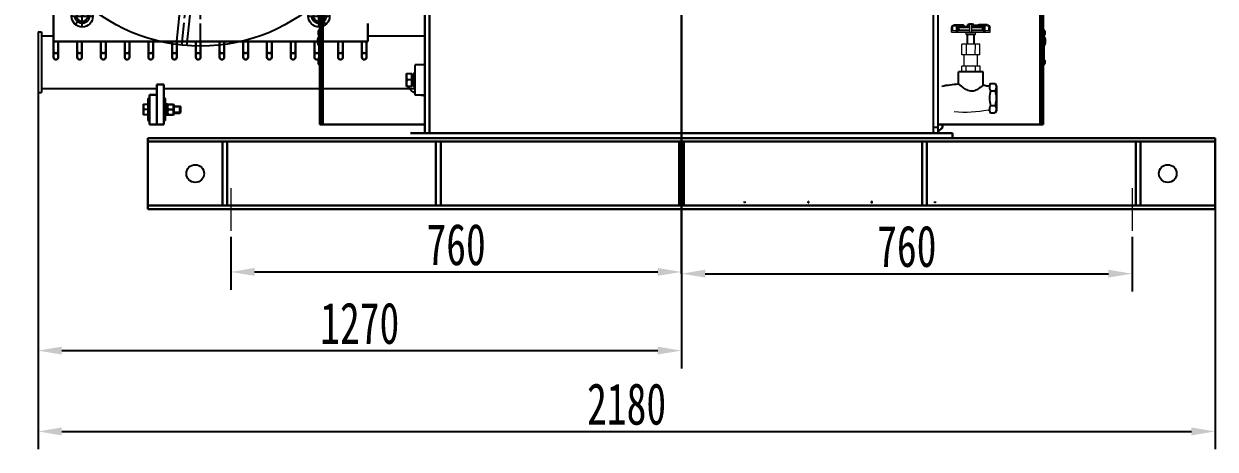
# Model space of a CAD drawing. Extents: x 54056 to 359947, y -41534 to 373650.
# Drawn here: x 82644 to 84653, y -37770 to -37052 of the extents above; entities that cross this region are included whole.
import ezdxf

# ---------------------------------------------------------------- set-up
doc = ezdxf.new("R2010")
doc.units = 0
doc.header["$LTSCALE"] = 3
doc.header["$MEASUREMENT"] = 0
for name, pattern in [('CENTER', [50.8, 31.75, -6.35, 6.35, -6.35]), ('CENTERX2', [20.32, 12.7, -2.54, 2.54, -2.54]), ('HIDDEN', [0.2, 0.1, -0.1])]:
    doc.linetypes.add(name, pattern=pattern)
doc.layers.get('0').update_dxf_attribs({"linetype": 'CONTINUOUS', "lineweight": 30})
doc.layers.get('DEFPOINTS').update_dxf_attribs({"linetype": 'CONTINUOUS', "lineweight": 20})
for name, color, linetype in [('02___PRT_ALL_AXES', 7, 'CONTINUOUS'), ('1', 6, 'CENTER'), ('CHAMFER', 7, 'CONTINUOUS')]:
    doc.layers.add(name, color=color, linetype=linetype)
doc.layers.add('2粗实线', color=7, linetype='CONTINUOUS', lineweight=25)
doc.layers.add('DIM', color=4, linetype='CONTINUOUS', lineweight=20)
doc.styles.get("Standard").update_dxf_attribs({"font": 'STFANGSO.TTF', "width": 0.7})
doc.dimstyles.new('1-15', dxfattribs={"dimscale": 20, "dimtxt": 3.5, "dimasz": 2, "dimexe": 1.5, "dimexo": 0.5, "dimgap": 0.5, "dimtad": 1, "dimtoh": 1, "dimdec": 1, "dimdsep": 46, "dimtxsty": 'Standard', "dimcen": 2.5, "dimclrd": 3, "dimclre": 3, "dimclrt": 3, "dimadec": 0, "dimazin": 2, "dimtfac": 1, "dimtdec": 1, "dimtmove": 0, "dimatfit": 2, "dimfxl": 1, "dimarcsym": 0})

# ---------------------------------------------------------------- blocks, each defined once
blk = doc.blocks.new('风机侧视图')
at = {"layer": '1', "color": 1, "linetype": 'CENTERX2', "lineweight": 25}
for p, q in [((-32377.5, -55769.7), (-32377.5, -55173.6)), ((-32366.8, -55372.2), (-32345.7, -55175.3)), ((-32577.1, -55242), (-32577.1, -55206)), ((-32177.8, -55242), (-32177.8, -55206)), ((-32559.1, -55224), (-32595.1, -55224)), ((-32440.3, -55393.8), (-32588.4, -55210)), ((-32166.5, -55210), (-32314.7, -55393.8)), ((-32159.8, -55224), (-32195.8, -55224)), ((-32081.1, -55439.8), (-32278.1, -55460.9)), ((-32079.4, -55471.6), (-32675.5, -55471.6)), ((-32476.9, -55482.3), (-32673.8, -55503.4)), ((-32440.3, -55549.5), (-32588.4, -55733.3)), ((-32166.5, -55733.3), (-32314.7, -55549.5)), ((-32409.3, -55768), (-32388.2, -55571)), ((-32577.1, -55737.3), (-32577.1, -55701.3)), ((-32177.8, -55737.3), (-32177.8, -55701.3)), ((-32559.1, -55719.3), (-32595.1, -55719.3)), ((-32159.8, -55719.3), (-32195.8, -55719.3))]:
    blk.add_line(p, q, dxfattribs=at)
for centre, radius in [((-32577.1, -55224), 12), ((-32177.8, -55224), 12), ((-32377.5, -55471.6), 233.4), ((-32377.5, -55471.6), 173.4), ((-32377.5, -55471.6), 100), ((-32377.5, -55471.6), 86.4), ((-32577.1, -55719.3), 12), ((-32177.8, -55719.3), 12)]:
    blk.add_circle(centre, radius, dxfattribs=at)
at = {"layer": '2粗实线'}
for p, q in [((-32375.8, -55371.6), (-32354.7, -55174.4)), ((-32358, -55373.5), (-32336.8, -55176.3)), ((-32447, -55399.7), (-32574.4, -55241.8)), ((-32433, -55388.5), (-32560.4, -55230.5)), ((-32194.6, -55230.5), (-32322, -55388.4)), ((-32180.6, -55241.8), (-32308, -55399.7)), ((-32082.2, -55430.9), (-32279.4, -55452.1)), ((-32080.3, -55448.8), (-32277.5, -55469.9)), ((-32477.5, -55473.3), (-32674.7, -55494.5)), ((-32475.6, -55491.2), (-32672.7, -55512.3)), ((-32447, -55543.5), (-32574.4, -55701.5)), ((-32180.7, -55701.5), (-32308, -55543.5)), ((-32433, -55554.8), (-32560.4, -55712.7)), ((-32418.2, -55766.9), (-32397.1, -55569.7)), ((-32194.6, -55712.8), (-32322, -55554.8)), ((-32400.4, -55768.8), (-32379.2, -55571.6))]:
    blk.add_line(p, q, dxfattribs=at)
for centre, radius in [((-32377.5, -55471.6), 298.1), ((-32577.1, -55224), 18), ((-32177.8, -55224), 18), ((-32577.1, -55224), 9), ((-32177.8, -55224), 9), ((-32577.1, -55719.3), 18), ((-32577.1, -55719.3), 9), ((-32177.8, -55719.3), 18), ((-32177.8, -55719.3), 9)]:
    blk.add_circle(centre, radius, dxfattribs=at)
blk = doc.blocks.new('10000风机侧视图')
at = {"color": 4, "linetype": 'Continuous'}
blk.add_blockref('风机侧视图', (0, 0), dxfattribs=at)
blk = doc.blocks.new('7891122')
at = {"color": 7, "linetype": 'Continuous'}
for p, q in [((104929.7, -12259.2), (104928.1, -12262.6)), ((104929.7, -12308.8), (104928.1, -12305.5)), ((104881.3, -12328), (104881.3, -12338)), ((104889, -12328), (104889, -12338)), ((104904.5, -12328), (104904.5, -12338)), ((104912.2, -12328), (104912.2, -12338)), ((104912.2, -12338), (104881.3, -12338)), ((104885.7, -12338), (104885.7, -12357)), ((104907.7, -12338), (104907.7, -12357)), ((104881.7, -12357), (104881.7, -12375)), ((104911.8, -12357), (104881.7, -12357)), ((104911.8, -12375), (104881.7, -12375)), ((104889.2, -12357), (104889.2, -12375)), ((104904.2, -12357), (104904.3, -12375)), ((104911.8, -12357), (104911.8, -12375)), ((104864.2, -12395), (104864.2, -12403)), ((104864.2, -12395), (104929.2, -12395)), ((104872.5, -12395), (104872.5, -12403)), ((104875, -12395), (104875, -12403)), ((104888.7, -12391), (104888.5, -12395)), ((104895, -12395), (104895, -12403)), ((104898.5, -12395), (104898.5, -12403)), ((104904.7, -12391), (104905, -12395)), ((104918.5, -12395), (104918.5, -12403)), ((104921, -12395), (104921, -12403)), ((104929.2, -12395), (104929.2, -12403)), ((104864.2, -12398), (104872.5, -12398)), ((104866.2, -12398), (104866.2, -12403)), ((104869.2, -12406), (104873.2, -12406)), ((104869.2, -12408), (104883.6, -12408)), ((104875, -12398), (104895, -12398)), ((104876.4, -12398), (104876.4, -12403)), ((104877.7, -12399), (104876.7, -12403)), ((104876.7, -12403), (104876.7, -12404.6)), ((104876.7, -12403), (104895, -12403)), ((104895, -12405), (104877, -12405)), ((104877.2, -12405.2), (104877.2, -12405)), ((104877.7, -12399), (104895, -12399)), ((104878.5, -12406), (104883.6, -12406)), ((104879.2, -12405.2), (104879.2, -12405)), ((104881.7, -12405.2), (104881.7, -12405)), ((104884.2, -12405.2), (104884.2, -12405)), ((104885.6, -12405.2), (104885.6, -12405)), ((104888.2, -12398), (104888.2, -12399)), ((104894.7, -12409), (104893.7, -12408)), ((104898.7, -12409), (104894.7, -12409)), ((104895, -12403), (104895, -12405)), ((104895, -12405), (104895, -12408)), ((104898.5, -12408), (104895, -12408)), ((104898.5, -12398), (104918.5, -12398)), ((104898.5, -12399), (104915.7, -12399)), ((104898.5, -12403), (104898.5, -12405)), ((104898.5, -12403), (104916.7, -12403)), ((104898.5, -12405), (104898.5, -12408)), ((104916.5, -12405), (104898.5, -12405)), ((104898.7, -12409), (104899.7, -12408)), ((104905.2, -12398), (104905.3, -12399)), ((104907.9, -12405.2), (104907.9, -12405)), ((104909.3, -12405.2), (104909.3, -12405)), ((104915, -12406), (104909.9, -12406)), ((104924.2, -12408), (104909.9, -12408)), ((104911.8, -12405.2), (104911.8, -12405)), ((104914.2, -12405.2), (104914.2, -12405)), ((104915.7, -12399), (104916.7, -12403)), ((104916.2, -12405.2), (104916.2, -12405)), ((104916.7, -12403), (104916.7, -12404.6)), ((104917.1, -12398), (104917.1, -12403)), ((104924.2, -12406), (104920.2, -12406)), ((104921, -12398), (104929.2, -12398)), ((104927.2, -12398), (104927.2, -12403))]:
    blk.add_line(p, q, dxfattribs=at)
for centre, radius, start, end in [((104887.4, -12454.9), 195.1, 78.6185, 95.4767), ((104926.3, -12261.7), 2, 258.6185, 333.439), ((104926.3, -12306.4), 2, 26.5691, 101.3895), ((104869.2, -12403), 5, 180.004, 270.004), ((104869.2, -12403), 3, 180.004, 270.004), ((104876.4, -12405.2), 0.8, 350.5521, 0.004), ((104876.4, -12405.2), 2.8, 343.0696, 0.004), ((104917, -12405.2), 2.8, 180.004, 196.9384), ((104917, -12405.2), 0.8, 180.004, 189.2329), ((104924.2, -12403), 5, 270.004, 0.004), ((104924.2, -12403), 3, 270.004, 0.004)]:
    blk.add_arc(centre, radius, start, end, dxfattribs=at)
for points, knots in [([(104872.5, -12403), (104872.5, -12404.2), (104873, -12406.5), (104875.1, -12408), (104876.1, -12408)], [0, 0, 0, 0, 0.559749, 1, 1, 1, 1]), ([(104875.8, -12406.2), (104876, -12406.5), (104876.6, -12407.4), (104877.7, -12408), (104878.5, -12408)], [0, 0, 0, 0, 0.281957, 1, 1, 1, 1]), ([(104876.4, -12403), (104876.4, -12403.8), (104876.7, -12405.1), (104878, -12406), (104878.5, -12406)], [0, 0, 0, 0, 0.559749, 1, 1, 1, 1]), ([(104881.2, -12406), (104881.4, -12406), (104881.7, -12405.7), (104881.7, -12405.3), (104881.7, -12405.2)], [0, 0, 0, 0, 0.699647, 1, 1, 1, 1]), ([(104883.6, -12408), (104884.2, -12408), (104885.3, -12407.2), (104885.6, -12405.9), (104885.6, -12405.2)], [0, 0, 0, 0, 0.440244, 1, 1, 1, 1]), ([(104883.6, -12406), (104883.9, -12406), (104884.2, -12405.7), (104884.2, -12405.3), (104884.2, -12405.2)], [0, 0, 0, 0, 0.699647, 1, 1, 1, 1]), ([(104909.9, -12408), (104909.3, -12408), (104908.1, -12407.2), (104907.9, -12405.9), (104907.9, -12405.2)], [0, 0, 0, 0, 0.440221, 1, 1, 1, 1]), ([(104909.9, -12406), (104909.6, -12406), (104909.3, -12405.7), (104909.3, -12405.3), (104909.3, -12405.2)], [0, 0, 0, 0, 0.699632, 1, 1, 1, 1]), ([(104912.3, -12406), (104912.1, -12406), (104911.8, -12405.7), (104911.8, -12405.3), (104911.8, -12405.2)], [0, 0, 0, 0, 0.699632, 1, 1, 1, 1]), ([(104917.1, -12403), (104917.1, -12403.8), (104916.8, -12405.1), (104915.5, -12406), (104915, -12406)], [0, 0, 0, 0, 0.559772, 1, 1, 1, 1]), ([(104917.7, -12406.2), (104917.5, -12406.5), (104916.9, -12407.4), (104915.8, -12408), (104915, -12408)], [0, 0, 0, 0, 0.281975, 1, 1, 1, 1]), ([(104921, -12403), (104921, -12404.2), (104920.5, -12406.5), (104918.4, -12408), (104917.4, -12408)], [0, 0, 0, 0, 0.559772, 1, 1, 1, 1])]:
    blk.add_open_spline(points, degree=3, knots=knots, dxfattribs=at)
for points in [[(104875, -12403), (104875, -12404.1), (104875.3, -12405.3), (104875.8, -12406.2)], [(104918.5, -12403), (104918.5, -12404.1), (104918.2, -12405.3), (104917.7, -12406.2)]]:
    blk.add_open_spline(points, degree=3, dxfattribs=at)
at = {"layer": '02___PRT_ALL_AXES', "color": 7, "linetype": 'Continuous'}
for p, q in [((104929.7, -12259.2), (104937.7, -12259.2)), ((104929.7, -12271.6), (104937.7, -12271.6)), ((104939.7, -12263.2), (104937.7, -12259.2)), ((104939.7, -12284), (104939.7, -12263.2)), ((104939.7, -12304.8), (104939.7, -12284)), ((104875.7, -12307.9), (104875.7, -12328)), ((104917.7, -12305.9), (104917.7, -12328)), ((104929.7, -12296.4), (104937.7, -12296.4)), ((104929.7, -12308.8), (104937.7, -12308.8)), ((104939.7, -12304.8), (104937.7, -12308.8)), ((104917.7, -12328), (104875.7, -12328)), ((104891.2, -12375), (104891.2, -12391)), ((104902.2, -12375), (104902.2, -12391)), ((104904.7, -12391), (104888.7, -12391)), ((104891.7, -12405), (104891.7, -12408)), ((104895, -12408), (104891.7, -12408)), ((104901.7, -12408), (104898.5, -12408)), ((104901.7, -12405), (104901.7, -12408)), ((104908.1, -12406.5), (104901.7, -12406.5))]:
    blk.add_line(p, q, dxfattribs=at)
for start, end in [(258.316, 266.593), (278.9641, 281.3895)]:
    blk.add_arc((104887.3, -12113.1), 195.1, start, end, dxfattribs=at)
for points, knots in [([(104929.7, -12271.6), (104929, -12270.2), (104927.9, -12267.3), (104928, -12264.2), (104928.4, -12262.8)], [0, 0, 0, 0, 0.510357, 1, 1, 1, 1]), ([(104929.7, -12296.4), (104928.7, -12292.4), (104927.4, -12284), (104928.7, -12275.6), (104929.7, -12271.6)], [0, 0, 0, 0, 0.5, 1, 1, 1, 1]), ([(104937.7, -12271.6), (104938.7, -12269.7), (104940.1, -12265.4), (104938.7, -12261.1), (104937.7, -12259.2)], [0, 0, 0, 0, 0.500015, 1, 1, 1, 1]), ([(104937.7, -12296.4), (104938.8, -12292.4), (104940.1, -12284), (104938.8, -12275.6), (104937.7, -12271.6)], [0, 0, 0, 0, 0.5, 1, 1, 1, 1]), ([(104917.7, -12305.9), (104917.7, -12305.9), (104917.6, -12305.7), (104917.2, -12305.5), (104916.7, -12305), (104915.6, -12304.1), (104913.8, -12302.8), (104911.3, -12300.9), (104908.2, -12299), (104904.8, -12297.1), (104900.8, -12295.6), (104895, -12295.4), (104889.7, -12297.8), (104885.1, -12300.7), (104882.2, -12302.8), (104879.7, -12304.7), (104877.9, -12306.1), (104876.9, -12307), (104876.2, -12307.5), (104876.1, -12307.7), (104875.7, -12307.9), (104875.7, -12307.9)], [0, 0, 0, 0, 0.00306, 0.012099, 0.026757, 0.046517, 0.09892, 0.16467, 0.240017, 0.322256, 0.409475, 0.499602, 0.67601, 0.758511, 0.83425, 0.900419, 0.953174, 0.973067, 0.987826, 0.996926, 1, 1, 1, 1]), ([(104928.4, -12305.3), (104928.1, -12303.8), (104927.9, -12300.7), (104929, -12297.8), (104929.7, -12296.4)], [0, 0, 0, 0, 0.489641, 1, 1, 1, 1]), ([(104937.7, -12308.8), (104938.7, -12306.9), (104940.1, -12302.6), (104938.7, -12298.3), (104937.7, -12296.4)], [0, 0, 0, 0, 0.499985, 1, 1, 1, 1])]:
    blk.add_open_spline(points, degree=3, knots=knots, dxfattribs=at)
for points in [[(104928.4, -12262.8), (104928.7, -12261.5), (104929.2, -12260.3), (104929.7, -12259.2)], [(104929.7, -12308.8), (104929.2, -12307.7), (104928.7, -12306.5), (104928.4, -12305.3)]]:
    blk.add_open_spline(points, degree=3, dxfattribs=at)
blk = doc.blocks.new('*D85')
at = {"color": 3, "linetype": 'ByBlock', "lineweight": -2, "transparency": 16777216}
for p, q in [((82993.1, -37412), (82993.1, -37501.2)), ((83753.1, -37412), (83753.1, -37501.2)), ((83033.1, -37471.2), (83713.1, -37471.2))]:
    blk.add_line(p, q, dxfattribs=at)
at = {"color": 3, "linetype": 'ByBlock', "transparency": 16777216}
for points in [[(83033.1, -37464.5), (83033.1, -37477.8), (82993.1, -37471.2)], [(83713.1, -37464.5), (83713.1, -37477.8), (83753.1, -37471.2)]]:
    blk.add_solid(points, dxfattribs=at)
at = {"layer": 'DEFPOINTS', "color": 0, "linetype": 'ByBlock', "transparency": 16777216}
for p in [(82993.1, -37402), (83753.1, -37402), (83753.1, -37471.2)]:
    blk.add_point(p, dxfattribs=at)
at = {"color": 3, "linetype": 'ByBlock', "lineweight": 30, "transparency": 16777216, "insert": (83373.1, -37425.3), "char_height": 70, "attachment_point": 5}
blk.add_mtext('760', dxfattribs=at)
blk = doc.blocks.new('*D86')
at = {"color": 3, "linetype": 'ByBlock', "lineweight": -2, "transparency": 16777216}
for p, q in [((83753.1, -37412), (83753.1, -37504.1)), ((84513.1, -37412), (84513.1, -37504.1)), ((83793.1, -37474.1), (84473.1, -37474.1))]:
    blk.add_line(p, q, dxfattribs=at)
at = {"color": 3, "linetype": 'ByBlock', "transparency": 16777216}
for points in [[(83793.1, -37467.4), (83793.1, -37480.7), (83753.1, -37474.1)], [(84473.1, -37467.4), (84473.1, -37480.7), (84513.1, -37474.1)]]:
    blk.add_solid(points, dxfattribs=at)
at = {"layer": 'DEFPOINTS', "color": 0, "linetype": 'ByBlock', "transparency": 16777216}
for p in [(83753.1, -37402), (84513.1, -37402), (84513.1, -37474.1)]:
    blk.add_point(p, dxfattribs=at)
at = {"color": 3, "linetype": 'ByBlock', "lineweight": 30, "transparency": 16777216, "insert": (84133.1, -37428.2), "char_height": 70, "attachment_point": 5}
blk.add_mtext('760', dxfattribs=at)
blk = doc.blocks.new('*D87')
at = {"color": 3, "linetype": 'ByBlock', "lineweight": -2, "transparency": 16777216}
for p, q in [((83753.1, -37100.7), (83753.1, -37633.9)), ((82668.1, -37178.2), (82668.1, -37633.9)), ((82708.1, -37603.9), (83713.1, -37603.9))]:
    blk.add_line(p, q, dxfattribs=at)
at = {"color": 3, "linetype": 'ByBlock', "transparency": 16777216}
for points in [[(82708.1, -37597.3), (82708.1, -37610.6), (82668.1, -37603.9)], [(83713.1, -37597.3), (83713.1, -37610.6), (83753.1, -37603.9)]]:
    blk.add_solid(points, dxfattribs=at)
at = {"layer": 'DEFPOINTS', "color": 0, "linetype": 'ByBlock', "transparency": 16777216}
for p in [(83753.1, -37090.7), (82668.1, -37168.2), (83753.1, -37603.9)]:
    blk.add_point(p, dxfattribs=at)
at = {"color": 3, "linetype": 'ByBlock', "lineweight": 30, "transparency": 16777216, "insert": (83210.6, -37558.1), "char_height": 70, "attachment_point": 5}
blk.add_mtext('1270', dxfattribs=at)
blk = doc.blocks.new('*D88')
at = {"color": 3, "linetype": 'ByBlock', "lineweight": -2, "transparency": 16777216}
for p, q in [((82668.1, -37149.9), (82668.1, -37770.3)), ((84653.1, -37315.2), (84653.1, -37770.3)), ((82708.1, -37740.3), (84613.1, -37740.3))]:
    blk.add_line(p, q, dxfattribs=at)
at = {"color": 3, "linetype": 'ByBlock', "transparency": 16777216}
for points in [[(82708.1, -37733.6), (82708.1, -37747), (82668.1, -37740.3)], [(84613.1, -37733.6), (84613.1, -37747), (84653.1, -37740.3)]]:
    blk.add_solid(points, dxfattribs=at)
at = {"layer": 'DEFPOINTS', "color": 0, "linetype": 'ByBlock', "transparency": 16777216}
for p in [(82668.1, -37139.9), (84653.1, -37305.2), (84653.1, -37740.3)]:
    blk.add_point(p, dxfattribs=at)
at = {"color": 3, "linetype": 'ByBlock', "lineweight": 30, "transparency": 16777216, "insert": (83660.6, -37694.4), "char_height": 70, "attachment_point": 5}
blk.add_mtext('2180', dxfattribs=at)

msp = doc.modelspace()

# ---------------------------------------------------------------- linework, layer by layer
at = {"color": 1, "linetype": 'ByBlock', "lineweight": 30}
msp.add_line((83753.145, -34990.94), (83753.145, -37474.053), dxfattribs=at)
at = {"color": 7, "linetype": 'Continuous'}
for p, q in [((83143.331, -37222.153), (83142.075, -35464.953)), ((83143.331, -37222.153), (83142.075, -35464.953)), ((84362.96, -37222.153), (84364.215, -35464.953)), ((82694.145, -37108.902), (82694.145, -35793.33)), ((83320.145, -37237.153), (83320.145, -36762.153)), ((83143.145, -37222.152), (83143.145, -36962.152)), ((84363.145, -37222.152), (84363.145, -36962.152)), ((83143.145, -37062.152), (83142.045, -37062.152)), ((83142.045, -37062.152), (83142.045, -37063.652)), ((83142.145, -37062.152), (83142.145, -37122.152)), ((83224.145, -37082.153), (83224.145, -37052.153)), ((84363.145, -37062.152), (84364.245, -37062.152)), ((84364.145, -37062.152), (84364.145, -37122.152)), ((84364.245, -37062.152), (84364.245, -37063.652)), ((82694.145, -37082.153), (83224.145, -37082.153)), ((82702.145, -37082.153), (82702.145, -37108.902)), ((82734.145, -37108.902), (82734.145, -37082.153)), ((82742.145, -37082.153), (82742.145, -37108.902)), ((82774.145, -37108.902), (82774.145, -37082.153)), ((82782.145, -37082.153), (82782.145, -37108.902)), ((82814.145, -37108.902), (82814.145, -37082.153)), ((82822.145, -37082.153), (82822.145, -37108.902)), ((82854.145, -37108.902), (82854.145, -37082.153)), ((82862.145, -37082.153), (82862.145, -37108.902)), ((82894.145, -37108.902), (82894.145, -37082.153)), ((82902.145, -37082.153), (82902.145, -37108.902)), ((82934.145, -37108.902), (82934.145, -37082.153)), ((82942.145, -37082.153), (82942.145, -37108.902)), ((82974.145, -37108.902), (82974.145, -37082.153)), ((82982.145, -37082.153), (82982.145, -37108.902)), ((83014.145, -37108.902), (83014.145, -37082.153)), ((83022.145, -37082.153), (83022.145, -37108.902)), ((83054.145, -37108.902), (83054.145, -37082.153)), ((83062.145, -37082.153), (83062.145, -37108.902)), ((83094.145, -37108.902), (83094.145, -37082.153)), ((83102.145, -37082.153), (83102.145, -37108.902)), ((83134.145, -37108.902), (83134.145, -37082.153)), ((83142.045, -37071.652), (83142.045, -37112.652)), ((83142.145, -37085.331), (83142.045, -37085.331)), ((83142.145, -37082.153), (83142.145, -37108.902)), ((83174.145, -37108.902), (83174.145, -37082.153)), ((83182.145, -37082.153), (83182.145, -37108.902)), ((83214.145, -37108.902), (83214.145, -37082.153)), ((83222.145, -37082.153), (83222.145, -37108.902)), ((84364.145, -37085.331), (84364.245, -37085.331)), ((84364.245, -37071.652), (84364.245, -37112.652)), ((83142.045, -37120.652), (83142.045, -37122.152)), ((83143.145, -37122.152), (83142.045, -37122.152)), ((84363.145, -37122.152), (84364.245, -37122.152)), ((84364.245, -37120.652), (84364.245, -37122.152)), ((83298.545, -37158.265), (83298.545, -37136.04)), ((83298.545, -37145.263), (83301.645, -37147.053)), ((83298.545, -37145.552), (83301.645, -37147.341)), ((82868.145, -37154.569), (82880.145, -37154.569)), ((82868.145, -37154.569), (82868.145, -37222.153)), ((82880.145, -37154.569), (82880.145, -37222.153)), ((82856.145, -37172.153), (82868.145, -37172.153)), ((82856.145, -37172.153), (82856.145, -37222.153)), ((82886.245, -37187.953), (82886.245, -37206.353)), ((82886.531, -37188.48), (82896.759, -37188.48)), ((82896.759, -37205.826), (82886.531, -37205.826)), ((82894.542, -37197.153), (82888.749, -37197.153)), ((82897.045, -37204.664), (82897.045, -37189.642)), ((82908.145, -37192.353), (82906.945, -37191.153)), ((82906.945, -37191.153), (82906.945, -37203.153)), ((82908.145, -37201.953), (82906.945, -37203.153)), ((82908.145, -37202.253), (82908.145, -37192.053)), ((82856.145, -37222.153), (82880.145, -37222.153)), ((83320.145, -37222.153), (83143.145, -37222.153)), ((84186.145, -37222.153), (84363.145, -37222.153)), ((82853.145, -37245.153), (84653.145, -37245.153)), ((82853.145, -37245.153), (82853.145, -37365.153)), ((84210.145, -37237.153), (83296.145, -37237.153)), ((84178.145, -37234.153), (84178.145, -37237.153)), ((84210.145, -37237.153), (84210.145, -37245.153)), ((84653.145, -37245.153), (84653.145, -37365.153)), ((82853.145, -37251.153), (84653.145, -37251.153)), ((82987.145, -37251.153), (82979.145, -37251.153)), ((82979.145, -37359.153), (82979.145, -37251.153)), ((82987.145, -37359.153), (82987.145, -37251.153)), ((83339.145, -37359.153), (83339.145, -37251.153)), ((83347.145, -37359.153), (83347.145, -37251.153)), ((83749.145, -37359.153), (83749.145, -37251.153)), ((83757.145, -37359.153), (83757.145, -37251.153)), ((84159.145, -37359.153), (84159.145, -37251.153)), ((84167.145, -37359.153), (84167.145, -37251.153)), ((84527.145, -37251.153), (84519.145, -37251.153)), ((84519.145, -37359.153), (84519.145, -37251.153)), ((84527.145, -37359.153), (84527.145, -37251.153)), ((82853.145, -37359.153), (84653.145, -37359.153)), ((82853.145, -37365.153), (84653.145, -37365.153)), ((82987.145, -37359.153), (82979.145, -37359.153)), ((83347.145, -37359.153), (83339.145, -37359.153)), ((83757.145, -37359.153), (83749.145, -37359.153)), ((84167.145, -37359.153), (84159.145, -37359.153)), ((84527.145, -37359.153), (84519.145, -37359.153))]:
    msp.add_line(p, q, dxfattribs=at)
at = {"color": 3, "linetype": 'Continuous'}
for p, q in [((83145.344, -37222.153), (83144, -35464.953)), ((83145.344, -37222.153), (83144, -35464.953)), ((83147, -35464.953), (83148.344, -37222.153)), ((83147, -35464.953), (83148.344, -37222.153)), ((84359.291, -35464.953), (84357.946, -37222.153)), ((84360.946, -37222.153), (84362.291, -35464.953)), ((83328.145, -36762.153), (83328.145, -37237.153)), ((84186.145, -37234.153), (84193.145, -37227.153)), ((84193.145, -37227.153), (84193.145, -37222.153))]:
    msp.add_line(p, q, dxfattribs=at)
at = {"color": 2, "linetype": 'Continuous'}
for p, q in [((82908.145, -37192.053), (82897.045, -37192.053)), ((82908.145, -37202.253), (82897.045, -37202.253))]:
    msp.add_line(p, q, dxfattribs=at)
at = {"color": 7, "linetype": 'Continuous'}
for centre, start, end in [((82888.749, -37189.642), 152.347904, 180), ((82888.749, -37204.664), 180, 207.652096), ((82894.542, -37189.642), 0, 27.652096), ((82894.542, -37204.664), 332.347904, 0)]:
    msp.add_arc(centre, 2.504, start, end, dxfattribs=at)
for points, knots in [([(82694.145, -37098.521), (82694.145, -37099.376), (82694.998, -37101.373), (82698.145, -37102.59), (82701.293, -37101.373), (82702.145, -37099.376), (82702.145, -37098.521)], [0, 0, 0, 0, 0.21953827, 0.5, 0.78046173, 1, 1, 1, 1]), ([(82734.145, -37098.521), (82734.145, -37099.376), (82734.998, -37101.373), (82738.145, -37102.59), (82741.293, -37101.373), (82742.145, -37099.376), (82742.145, -37098.521)], [0, 0, 0, 0, 0.21953827, 0.5, 0.78046173, 1, 1, 1, 1]), ([(82774.145, -37098.521), (82774.145, -37099.376), (82774.998, -37101.373), (82778.145, -37102.59), (82781.293, -37101.373), (82782.145, -37099.376), (82782.145, -37098.521)], [0, 0, 0, 0, 0.21953827, 0.5, 0.78046173, 1, 1, 1, 1]), ([(82814.145, -37098.521), (82814.145, -37099.376), (82814.998, -37101.373), (82818.145, -37102.59), (82821.293, -37101.373), (82822.145, -37099.376), (82822.145, -37098.521)], [0, 0, 0, 0, 0.21953827, 0.5, 0.78046173, 1, 1, 1, 1]), ([(82854.145, -37098.521), (82854.145, -37099.376), (82854.998, -37101.373), (82858.145, -37102.59), (82861.293, -37101.373), (82862.145, -37099.376), (82862.145, -37098.521)], [0, 0, 0, 0, 0.21953827, 0.5, 0.78046173, 1, 1, 1, 1]), ([(82894.145, -37098.521), (82894.145, -37099.376), (82894.998, -37101.373), (82898.145, -37102.59), (82901.293, -37101.373), (82902.145, -37099.376), (82902.145, -37098.521)], [0, 0, 0, 0, 0.21953827, 0.5, 0.78046173, 1, 1, 1, 1]), ([(82934.145, -37098.521), (82934.145, -37099.376), (82934.998, -37101.373), (82938.145, -37102.59), (82941.293, -37101.373), (82942.145, -37099.376), (82942.145, -37098.521)], [0, 0, 0, 0, 0.21953827, 0.5, 0.78046173, 1, 1, 1, 1]), ([(82974.145, -37098.521), (82974.145, -37099.376), (82974.998, -37101.373), (82978.145, -37102.59), (82981.293, -37101.373), (82982.145, -37099.376), (82982.145, -37098.521)], [0, 0, 0, 0, 0.21953827, 0.5, 0.78046173, 1, 1, 1, 1]), ([(83014.145, -37098.521), (83014.145, -37099.376), (83014.998, -37101.373), (83018.145, -37102.59), (83021.293, -37101.373), (83022.145, -37099.376), (83022.145, -37098.521)], [0, 0, 0, 0, 0.21953827, 0.5, 0.78046173, 1, 1, 1, 1]), ([(83054.145, -37098.521), (83054.145, -37099.376), (83054.998, -37101.373), (83058.145, -37102.59), (83061.293, -37101.373), (83062.145, -37099.376), (83062.145, -37098.521)], [0, 0, 0, 0, 0.21953827, 0.5, 0.78046173, 1, 1, 1, 1]), ([(83094.145, -37098.521), (83094.145, -37099.376), (83094.998, -37101.373), (83098.145, -37102.59), (83101.293, -37101.373), (83102.145, -37099.376), (83102.145, -37098.521)], [0, 0, 0, 0, 0.21953827, 0.5, 0.78046173, 1, 1, 1, 1]), ([(83134.145, -37098.521), (83134.145, -37099.376), (83134.998, -37101.373), (83138.145, -37102.59), (83141.293, -37101.373), (83142.145, -37099.376), (83142.145, -37098.521)], [0, 0, 0, 0, 0.21953827, 0.5, 0.78046173, 1, 1, 1, 1]), ([(83174.145, -37098.521), (83174.145, -37099.376), (83174.998, -37101.373), (83178.145, -37102.59), (83181.293, -37101.373), (83182.145, -37099.376), (83182.145, -37098.521)], [0, 0, 0, 0, 0.21953827, 0.5, 0.78046173, 1, 1, 1, 1]), ([(83214.145, -37098.521), (83214.145, -37099.376), (83214.998, -37101.373), (83218.145, -37102.59), (83221.293, -37101.373), (83222.145, -37099.376), (83222.145, -37098.521)], [0, 0, 0, 0, 0.21953827, 0.5, 0.78046173, 1, 1, 1, 1]), ([(82702.145, -37108.902), (82702.145, -37109.913), (82701.269, -37112.024), (82698.145, -37113.289), (82695.021, -37112.024), (82694.145, -37109.913), (82694.145, -37108.902)], [0, 0, 0, 0, 0.2488283, 0.49999964, 0.75117097, 1, 1, 1, 1]), ([(82742.145, -37108.902), (82742.145, -37109.913), (82741.269, -37112.024), (82738.145, -37113.289), (82735.021, -37112.024), (82734.145, -37109.913), (82734.145, -37108.902)], [0, 0, 0, 0, 0.2488283, 0.49999964, 0.75117097, 1, 1, 1, 1]), ([(82782.145, -37108.902), (82782.145, -37109.913), (82781.269, -37112.024), (82778.145, -37113.289), (82775.021, -37112.024), (82774.145, -37109.913), (82774.145, -37108.902)], [0, 0, 0, 0, 0.2488283, 0.49999964, 0.75117097, 1, 1, 1, 1]), ([(82822.145, -37108.902), (82822.145, -37109.913), (82821.269, -37112.024), (82818.145, -37113.289), (82815.021, -37112.024), (82814.145, -37109.913), (82814.145, -37108.902)], [0, 0, 0, 0, 0.2488283, 0.49999964, 0.75117097, 1, 1, 1, 1]), ([(82862.145, -37108.902), (82862.145, -37109.913), (82861.269, -37112.024), (82858.145, -37113.289), (82855.021, -37112.024), (82854.145, -37109.913), (82854.145, -37108.902)], [0, 0, 0, 0, 0.2488283, 0.49999964, 0.75117097, 1, 1, 1, 1]), ([(82902.145, -37108.902), (82902.145, -37109.913), (82901.269, -37112.024), (82898.145, -37113.289), (82895.021, -37112.024), (82894.145, -37109.913), (82894.145, -37108.902)], [0, 0, 0, 0, 0.2488283, 0.49999964, 0.75117097, 1, 1, 1, 1]), ([(82942.145, -37108.902), (82942.145, -37109.913), (82941.269, -37112.024), (82938.145, -37113.289), (82935.021, -37112.024), (82934.145, -37109.913), (82934.145, -37108.902)], [0, 0, 0, 0, 0.2488283, 0.49999964, 0.75117097, 1, 1, 1, 1]), ([(82982.145, -37108.902), (82982.145, -37109.913), (82981.269, -37112.024), (82978.145, -37113.289), (82975.021, -37112.024), (82974.145, -37109.913), (82974.145, -37108.902)], [0, 0, 0, 0, 0.2488283, 0.49999964, 0.75117097, 1, 1, 1, 1]), ([(83022.145, -37108.902), (83022.145, -37109.913), (83021.269, -37112.024), (83018.145, -37113.289), (83015.021, -37112.024), (83014.145, -37109.913), (83014.145, -37108.902)], [0, 0, 0, 0, 0.2488283, 0.49999964, 0.75117097, 1, 1, 1, 1]), ([(83062.145, -37108.902), (83062.145, -37109.913), (83061.269, -37112.024), (83058.145, -37113.289), (83055.021, -37112.024), (83054.145, -37109.913), (83054.145, -37108.902)], [0, 0, 0, 0, 0.2488283, 0.49999964, 0.75117097, 1, 1, 1, 1]), ([(83102.145, -37108.902), (83102.145, -37109.913), (83101.269, -37112.024), (83098.145, -37113.289), (83095.021, -37112.024), (83094.145, -37109.913), (83094.145, -37108.902)], [0, 0, 0, 0, 0.2488283, 0.49999964, 0.75117097, 1, 1, 1, 1]), ([(83142.145, -37108.902), (83142.145, -37109.913), (83141.269, -37112.024), (83138.145, -37113.289), (83135.021, -37112.024), (83134.145, -37109.913), (83134.145, -37108.902)], [0, 0, 0, 0, 0.2488283, 0.49999964, 0.75117097, 1, 1, 1, 1]), ([(83182.145, -37108.902), (83182.145, -37109.913), (83181.269, -37112.024), (83178.145, -37113.289), (83175.021, -37112.024), (83174.145, -37109.913), (83174.145, -37108.902)], [0, 0, 0, 0, 0.2488283, 0.49999964, 0.75117097, 1, 1, 1, 1]), ([(83222.145, -37108.902), (83222.145, -37109.913), (83221.269, -37112.024), (83218.145, -37113.289), (83215.021, -37112.024), (83214.145, -37109.913), (83214.145, -37108.902)], [0, 0, 0, 0, 0.2488283, 0.49999964, 0.75117097, 1, 1, 1, 1]), ([(82888.749, -37188.48), (82888.506, -37188.48), (82888.023, -37188.608), (82887.476, -37189.067), (82887.102, -37189.637), (82886.773, -37190.452), (82886.574, -37191.523), (82886.51, -37192.816), (82886.573, -37194.108), (82886.773, -37195.18), (82887.101, -37195.995), (82887.476, -37196.565), (82888.023, -37197.024), (82888.506, -37197.153), (82888.749, -37197.153)], [0, 0, 0, 0, 0.06831589, 0.13361298, 0.1964227, 0.25790937, 0.37917325, 0.49994446, 0.62072047, 0.74200295, 0.80350716, 0.8663402, 0.93167151, 1, 1, 1, 1]), ([(82888.749, -37197.153), (82888.506, -37197.153), (82888.023, -37197.282), (82887.476, -37197.741), (82887.101, -37198.311), (82886.773, -37199.126), (82886.574, -37200.197), (82886.51, -37201.49), (82886.574, -37202.783), (82886.773, -37203.854), (82887.102, -37204.669), (82887.476, -37205.238), (82888.023, -37205.697), (82888.506, -37205.826), (82888.749, -37205.826)], [0, 0, 0, 0, 0.06831954, 0.13363892, 0.19647531, 0.25797273, 0.37924939, 0.50003357, 0.62081808, 0.74209453, 0.80358604, 0.86639654, 0.9316918, 1, 1, 1, 1]), ([(82894.542, -37197.153), (82894.785, -37197.153), (82895.267, -37197.024), (82895.814, -37196.565), (82896.189, -37195.995), (82896.518, -37195.18), (82896.717, -37194.109), (82896.78, -37192.816), (82896.717, -37191.523), (82896.518, -37190.452), (82896.189, -37189.637), (82895.814, -37189.067), (82895.267, -37188.608), (82894.785, -37188.48), (82894.542, -37188.48)], [0, 0, 0, 0, 0.06831508, 0.13361999, 0.196443, 0.25793888, 0.37921906, 0.50000776, 0.62079657, 0.74207692, 0.80357124, 0.866388, 0.93168733, 1, 1, 1, 1]), ([(82894.542, -37205.826), (82894.785, -37205.826), (82895.267, -37205.697), (82895.814, -37205.238), (82896.189, -37204.669), (82896.518, -37203.854), (82896.717, -37202.783), (82896.78, -37201.49), (82896.717, -37200.197), (82896.518, -37199.126), (82896.189, -37198.311), (82895.815, -37197.741), (82895.267, -37197.282), (82894.785, -37197.153), (82894.542, -37197.153)], [0, 0, 0, 0, 0.06829582, 0.13358371, 0.1963908, 0.25788017, 0.37915389, 0.49993567, 0.6207226, 0.74201401, 0.80351993, 0.86635544, 0.93168065, 1, 1, 1, 1])]:
    msp.add_open_spline(points, degree=3, knots=knots, dxfattribs=at)
at = {"layer": '02___PRT_ALL_AXES', "color": 7, "linetype": 'Continuous'}
for p, q in [((82668.145, -37066.153), (82668.145, -37168.153)), ((82668.145, -37066.153), (82674.145, -37066.153)), ((82674.145, -37066.153), (82674.145, -37168.153)), ((83140.445, -37064.871), (83140.445, -37070.434)), ((84365.845, -37064.871), (84365.845, -37070.434)), ((82674.145, -37072.653), (82694.145, -37072.653)), ((83224.145, -37072.653), (83320.145, -37072.653)), ((83140.445, -37113.871), (83140.445, -37119.434)), ((83320.145, -37121.653), (83304.145, -37121.653)), ((83304.145, -37172.653), (83304.145, -37121.653)), ((83320.145, -37172.653), (83320.145, -37121.653)), ((84365.845, -37113.871), (84365.845, -37119.434)), ((83289.3, -37136.04), (83298.545, -37136.04)), ((83289.3, -37158.265), (83289.3, -37136.04)), ((83298.545, -37147.153), (83290.012, -37147.153)), ((83298.545, -37137.953), (83301.645, -37137.953)), ((83301.645, -37135.153), (83304.145, -37135.153)), ((83301.645, -37135.153), (83301.645, -37159.153)), ((82674.145, -37161.653), (82868.145, -37161.653)), ((82880.145, -37161.653), (83294.523, -37161.653)), ((83298.545, -37158.265), (83289.3, -37158.265)), ((83294.523, -37161.653), (83304.145, -37161.653)), ((83298.545, -37156.353), (83301.645, -37156.353)), ((83301.645, -37159.153), (83304.145, -37159.153)), ((82668.145, -37168.153), (82674.145, -37168.153)), ((82853.145, -37178.653), (82856.145, -37178.653)), ((82853.145, -37178.653), (82853.145, -37215.653)), ((82883.145, -37178.653), (82880.145, -37178.653)), ((82883.145, -37215.653), (82883.145, -37178.653)), ((83320.145, -37172.653), (83304.145, -37172.653)), ((82845.645, -37188.153), (82853.145, -37188.153)), ((82845.645, -37206.153), (82845.645, -37188.153)), ((82853.145, -37206.153), (82845.645, -37206.153)), ((82853.145, -37197.153), (82846.222, -37197.153)), ((82886.245, -37187.953), (82883.145, -37187.953)), ((82886.245, -37206.353), (82883.145, -37206.353)), ((82897.045, -37191.153), (82906.945, -37191.153)), ((82897.045, -37203.153), (82906.945, -37203.153)), ((82853.145, -37215.653), (82856.145, -37215.653)), ((82883.145, -37215.653), (82880.145, -37215.653))]:
    msp.add_line(p, q, dxfattribs=at)
at = {"layer": '02___PRT_ALL_AXES', "color": 8, "linetype": 'HIDDEN'}
for p, q in [((83753.645, -37352.153), (83752.645, -37352.153)), ((83752.645, -37355.153), (83752.645, -37352.153)), ((83753.645, -37355.153), (83752.645, -37355.153)), ((83753.645, -37355.153), (83753.645, -37352.153)), ((83860.645, -37352.153), (83859.645, -37352.153)), ((83859.645, -37355.153), (83859.645, -37352.153)), ((83860.645, -37355.153), (83859.645, -37355.153)), ((83860.645, -37355.153), (83860.645, -37352.153)), ((83967.645, -37352.153), (83966.645, -37352.153)), ((83966.645, -37355.153), (83966.645, -37352.153)), ((83967.645, -37355.153), (83966.645, -37355.153)), ((83967.645, -37355.153), (83967.645, -37352.153)), ((84074.645, -37352.153), (84073.645, -37352.153)), ((84073.645, -37355.153), (84073.645, -37352.153)), ((84074.645, -37355.153), (84073.645, -37355.153)), ((84074.645, -37355.153), (84074.645, -37352.153)), ((84181.645, -37352.153), (84180.645, -37352.153)), ((84180.645, -37355.153), (84180.645, -37352.153)), ((84181.645, -37355.153), (84180.645, -37355.153)), ((84181.645, -37355.153), (84181.645, -37352.153))]:
    msp.add_line(p, q, dxfattribs=at)
at = {"layer": '02___PRT_ALL_AXES', "color": 7, "linetype": 'Continuous'}
for centre in [(82933.145, -37305.153), (84573.145, -37305.153)]:
    msp.add_circle(centre, 15, dxfattribs=at)
for centre, radius, start, end in [((83142.145, -37065.447), 1.795, 90, 161.265731), ((84364.145, -37065.447), 1.795, 18.734269, 90), ((83156.045, -37081.652), 16.9, 146.036378, 213.963622), ((83142.145, -37069.857), 1.795, 198.734269, 270), ((84364.145, -37069.857), 1.795, 270, 341.265731), ((84350.245, -37081.652), 16.9, 326.036378, 33.963622), ((83142.145, -37114.447), 1.795, 90, 161.265731), ((83142.145, -37118.857), 1.795, 198.734269, 270), ((84364.145, -37114.447), 1.795, 18.734269, 90), ((84364.145, -37118.857), 1.795, 270, 341.265731), ((83320.138, -37135.632), 37.581, 260.644487, 270.010733)]:
    msp.add_arc(centre, radius, start, end, dxfattribs=at)
for points, knots in [([(83290.012, -37136.04), (83289.794, -37136.952), (83289.524, -37138.333), (83289.332, -37140.196), (83289.3, -37141.13), (83289.3, -37141.597)], [0, 0, 0, 0, 0.50084784, 0.75056496, 1, 1, 1, 1]), ([(83289.3, -37141.597), (83289.3, -37142.063), (83289.332, -37142.998), (83289.524, -37144.86), (83289.794, -37146.241), (83290.012, -37147.153)], [0, 0, 0, 0, 0.24943505, 0.49915216, 1, 1, 1, 1]), ([(83290.012, -37147.153), (83289.794, -37148.064), (83289.524, -37149.446), (83289.332, -37151.308), (83289.3, -37152.242), (83289.3, -37152.709)], [0, 0, 0, 0, 0.50084784, 0.75056496, 1, 1, 1, 1]), ([(83289.3, -37152.709), (83289.3, -37153.176), (83289.332, -37154.11), (83289.524, -37155.972), (83289.794, -37157.354), (83290.012, -37158.265)], [0, 0, 0, 0, 0.24943505, 0.49915216, 1, 1, 1, 1]), ([(83304.098, -37169.522), (83302.801, -37168.871), (83298.082, -37166.097), (83294.131, -37161.883), (83292.311, -37158.292)], [0, 0, 0, 0, 0.26499294, 1, 1, 1, 1])]:
    msp.add_open_spline(points, degree=3, knots=knots, dxfattribs=at)
for points in [[(82846.222, -37188.153), (82845.87, -37189.624), (82845.645, -37191.141), (82845.645, -37192.653)], [(82845.645, -37192.653), (82845.645, -37194.165), (82845.87, -37195.682), (82846.222, -37197.153)], [(82846.222, -37197.153), (82845.87, -37198.624), (82845.645, -37200.141), (82845.645, -37201.653)], [(82845.645, -37201.653), (82845.645, -37203.165), (82845.87, -37204.682), (82846.222, -37206.153)]]:
    msp.add_open_spline(points, degree=3, dxfattribs=at)
at = {"layer": 'CHAMFER', "color": 3, "linetype": 'Continuous'}
msp.add_line((84178.145, -37234.153), (84178.145, -36762.153), dxfattribs=at)
at = {"layer": 'CHAMFER', "color": 7, "linetype": 'Continuous'}
for p, q in [((84186.145, -37237.153), (84186.145, -36762.153)), ((84186.145, -37227.153), (84178.145, -37227.153))]:
    msp.add_line(p, q, dxfattribs=at)
at = {"layer": 'DIM', "color": 3}
for p, q in [((82993.145, -37329.98), (82993.145, -37402.04)), ((83753.145, -37329.98), (83753.145, -37402.04)), ((84513.145, -37329.98), (84513.145, -37402.04))]:
    msp.add_line(p, q, dxfattribs=at)

# ---------------------------------------------------------------- block references
at = {"color": 4, "linetype": 'Continuous'}
msp.add_blockref('10000风机侧视图', (115319.631, 18679.462), dxfattribs=at)
at = {"layer": 'DIM', "color": 2, "xscale": -1, "rotation": 180}
msp.add_blockref('7891122', (-20655.589, -49461.706), dxfattribs=at)

# ---------------------------------------------------------------- dimensions: what is measured, and where the dimension line sits
at = {"color": 1, "linetype": 'ByBlock', "lineweight": 30}
for base, p1, p2, text, picture, middle in [((83753.145, -37603.94), (82668.145, -37168.153), (83753.145, -37090.71), '1270', '*D87', (83210.645, -37558.092)), ((84653.145, -37740.29), (82668.145, -37139.85), (84653.145, -37305.153), '2180', '*D88', (83660.645, -37694.442))]:
    dim = msp.add_linear_dim(base=base, p1=p1, p2=p2, text=text, dimstyle='1-15', dxfattribs=at)
    dim.commit()
    dim.dimension.update_dxf_attribs({"geometry": picture, "text_midpoint": middle})
for base, p1, p2, picture, middle in [((83753.145, -37471.18), (82993.145, -37402.04), (83753.145, -37402.04), '*D85', (83373.145, -37425.332)), ((84513.145, -37474.053), (83753.145, -37402.04), (84513.145, -37402.04), '*D86', (84133.145, -37428.204))]:
    dim = msp.add_linear_dim(base=base, p1=p1, p2=p2, dimstyle='1-15', dxfattribs=at)
    dim.commit()
    dim.dimension.update_dxf_attribs({"geometry": picture, "text_midpoint": middle})

doc.saveas('drawing.dxf')
